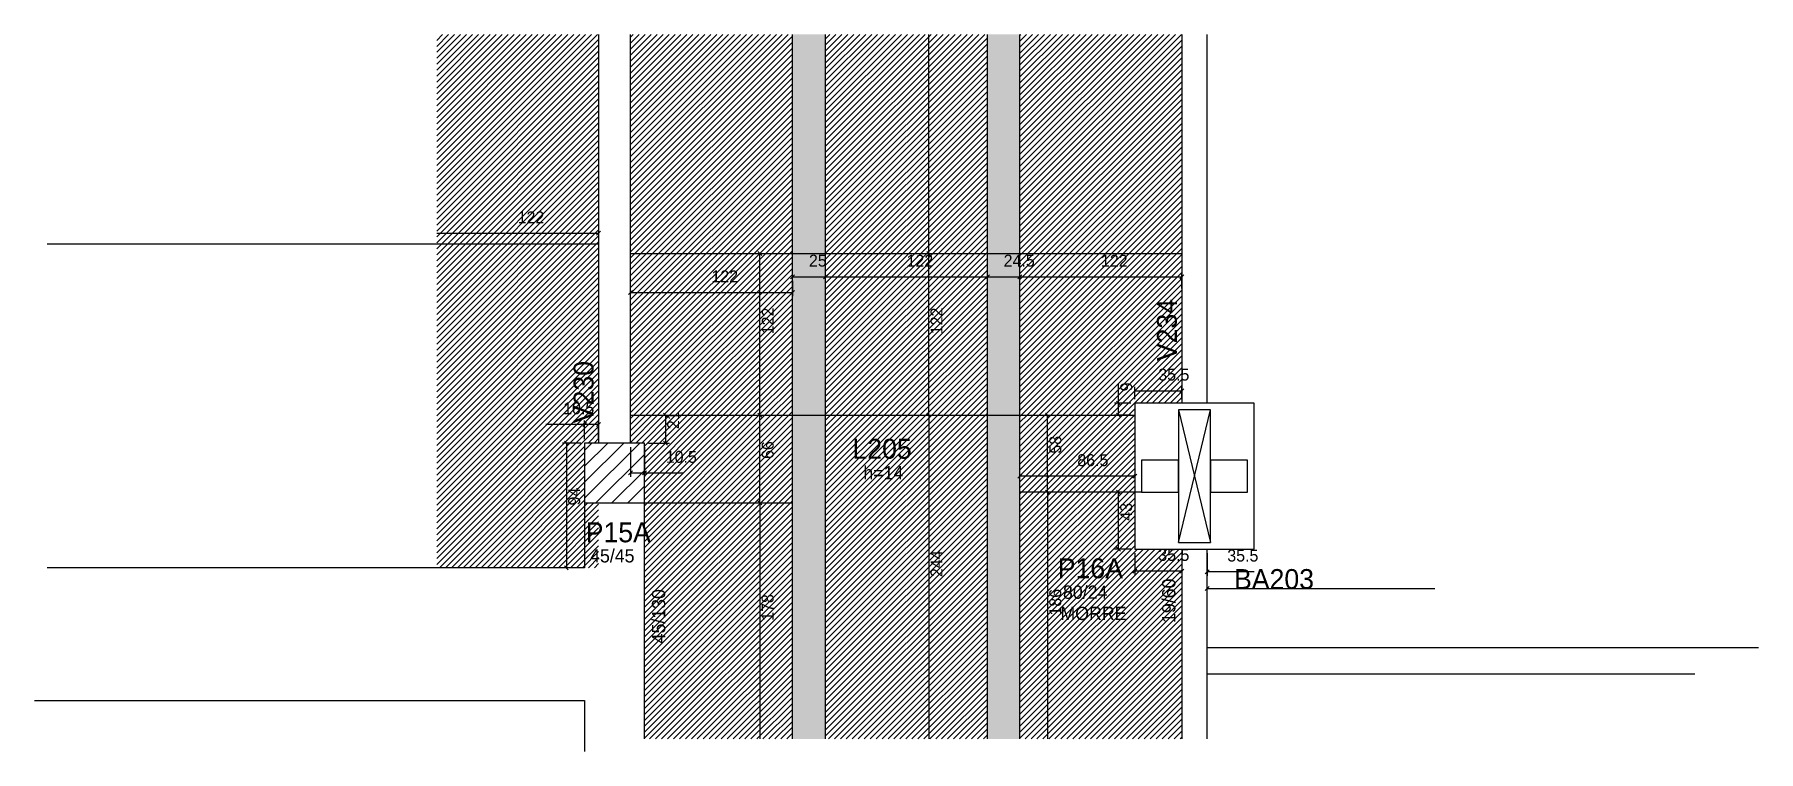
# Model space of a CAD drawing. Header units: metres. Extents: x 4495 to 5794, y 2340 to 2881.
import ezdxf

# ---------------------------------------------------------------- set-up
doc = ezdxf.new("R2010")
doc.units = ezdxf.units.M
for name, color, linetype in [('1', 7, 'Continuous'), ('3', 7, 'Continuous'), ('4', 7, 'Continuous'), ('7', 7, 'Continuous'), ('Hachura', 7, 'Continuous'), ('Painéis', 7, 'Continuous'), ('REAPROVEITAMENTO', 7, 'Continuous')]:
    doc.layers.add(name, color=color, linetype=linetype)

msp = doc.modelspace()

# ---------------------------------------------------------------- hatches: boundary and pattern name
at = {"layer": 'Hachura'}
h = msp.add_hatch(color=7, dxfattribs=at)
h.dxf.hatch_style = 1
h.paths.add_polyline_path([(5090.9, 2349.6), (5065.9, 2349.6), (5065.9, 2880.6), (5090.9, 2880.6), (5090.9, 2349.6)])
h = msp.add_hatch(color=7, dxfattribs=at)
h.dxf.hatch_style = 1
h.paths.add_polyline_path([(5237.4, 2349.6), (5212.9, 2349.6), (5212.9, 2880.6), (5237.4, 2880.6), (5237.4, 2349.6)])
at = {"layer": 'REAPROVEITAMENTO'}
h = msp.add_hatch(dxfattribs=at)
h.set_pattern_fill('ANSI31')
h.paths.add_polyline_path([(4909.4, 2572.6), (4919.9, 2572.6), (4919.9, 2880.6), (4797.9, 2880.6), (4797.9, 2478.6), (4919.9, 2478.6), (4919.9, 2527.6), (4909.4, 2527.6), (4909.4, 2572.6)])
h = msp.add_hatch(dxfattribs=at)
h.set_pattern_fill('ANSI31')
h.paths.add_polyline_path([(5237.4, 2880.6), (5237.4, 2593.6), (5323.9, 2593.6), (5323.9, 2602.6), (5359.4, 2602.6), (5359.4, 2880.6), (5237.4, 2880.6)])
h.paths.add_polyline_path([(5065.9, 2593.6), (5065.9, 2880.6), (4943.9, 2880.6), (4943.9, 2593.6), (5065.9, 2593.6)])
h.paths.add_polyline_path([(5090.9, 2880.6), (5090.9, 2593.6), (5212.9, 2593.6), (5212.9, 2880.6), (5090.9, 2880.6)])
h = msp.add_hatch(dxfattribs=at)
h.set_pattern_fill('ANSI31')
h.paths.add_polyline_path([(4954.4, 2527.6), (4954.4, 2349.6), (5065.9, 2349.6), (5065.9, 2593.6), (4943.9, 2593.6), (4943.9, 2572.6), (4954.4, 2572.6), (4954.4, 2527.6)])
h = msp.add_hatch(dxfattribs=at)
h.set_pattern_fill('ANSI31')
h.paths.add_polyline_path([(5212.9, 2593.6), (5090.9, 2593.6), (5090.9, 2349.6), (5212.9, 2349.6), (5212.9, 2593.6)])
h = msp.add_hatch(dxfattribs=at)
h.set_pattern_fill('ANSI31')
h.paths.add_polyline_path([(5323.9, 2492.6), (5323.9, 2593.6), (5237.4, 2593.6), (5237.4, 2349.6), (5359.4, 2349.6), (5359.4, 2492.6), (5323.9, 2492.6)])

# ---------------------------------------------------------------- linework, layer by layer
at = {"layer": '1', "color": 1, "lineweight": 25}
for p, q in [((5356.9, 2597.6), (5380.9, 2497.6)), ((5356.9, 2497.6), (5380.9, 2597.6))]:
    msp.add_line(p, q, dxfattribs=at)
at = {"layer": '3', "color": 3, "lineweight": 25}
for p, q in [((4909.4, 2531), (4950.9, 2572.6)), ((4909.4, 2543.1), (4938.9, 2572.6)), ((4909.4, 2555.1), (4926.9, 2572.6)), ((4909.4, 2567.1), (4914.8, 2572.6)), ((4917.9, 2527.6), (4954.4, 2564)), ((4929.9, 2527.6), (4954.4, 2552)), ((4942, 2527.6), (4954.4, 2540)), ((4954, 2527.6), (4954.4, 2528))]:
    msp.add_line(p, q, dxfattribs=at)
for points in [[(4919.9, 2880.6), (4919.9, 2572.6)], [(4943.9, 2572.6), (4943.9, 2880.6)], [(5359.4, 2880.6), (5359.4, 2602.6)], [(5378.4, 2602.6), (5378.4, 2880.6)], [(5323.9, 2492.6), (5413.9, 2492.6), (5413.9, 2602.6), (5323.9, 2602.6), (5323.9, 2492.6)], [(4909.4, 2527.6), (4909.4, 2478.6)], [(4954.4, 2428.6), (4954.4, 2527.6)], [(5359.4, 2492.6), (5359.4, 2349.6)], [(5378.4, 2349.6), (5378.4, 2492.6)], [(4909.4, 2478.6), (4504.4, 2478.6)], [(4954.4, 2349.6), (4954.4, 2428.6)], [(4494.9, 2378.6), (4909.4, 2378.6)], [(4909.4, 2378.6), (4909.4, 2340.1)]]:
    msp.add_lwpolyline(points, dxfattribs=at)
at = {"layer": '7', "color": 7, "lineweight": 25}
for points in [[(5356.9, 2497.6), (5380.9, 2497.6), (5380.9, 2597.6), (5356.9, 2597.6), (5356.9, 2497.6)], [(4909.4, 2527.6), (4954.4, 2527.6), (4954.4, 2572.6), (4909.4, 2572.6), (4909.4, 2527.6)], [(5356.9, 2559.6), (5328.9, 2559.6), (5328.9, 2535.6), (5356.9, 2535.6), (5356.9, 2559.6)], [(5408.9, 2559.6), (5380.9, 2559.6), (5380.9, 2535.6), (5408.9, 2535.6), (5408.9, 2559.6)]]:
    msp.add_lwpolyline(points, dxfattribs=at)
at = {"layer": 'Painéis', "color": 200, "lineweight": 25}
for p, q in [((5065.9, 2349.6), (5065.9, 2880.6)), ((5090.9, 2349.6), (5090.9, 2880.6)), ((5212.9, 2349.6), (5212.9, 2880.6)), ((5237.4, 2349.6), (5237.4, 2880.6)), ((4919.9, 2722.6), (4504.4, 2722.6)), ((4943.9, 2715.6), (5359.4, 2715.6)), ((4943.9, 2593.6), (5323.9, 2593.6)), ((5328.9, 2535.6), (5237.4, 2535.6)), ((4954.4, 2527.6), (5065.9, 2527.6)), ((5378.4, 2418.6), (5793.9, 2418.6)), ((5378.4, 2398.6), (5745.9, 2398.6))]:
    msp.add_line(p, q, dxfattribs=at)
at = {"layer": 'Painéis', "color": 4, "lineweight": 25}
for p, q in [((5168.6, 2715.6), (5168.6, 2880.6)), ((4797.9, 2730.7), (4919.9, 2730.7)), ((4919.9, 2740.2), (4919.9, 2727.7)), ((5041.4, 2593.6), (5041.4, 2715.6)), ((5164, 2715.6), (5171.6, 2715.6)), ((5168.6, 2593.6), (5168.6, 2715.6)), ((5065.9, 2698), (5090.9, 2698)), ((5065.9, 2695), (5065.9, 2683.2)), ((5090.9, 2698), (5212.9, 2698)), ((5212.9, 2698), (5237.4, 2698)), ((5237.4, 2698), (5359.4, 2698)), ((5359.4, 2689.2), (5359.4, 2701)), ((4943.9, 2686.2), (5065.9, 2686.2)), ((5311.6, 2602.6), (5311.6, 2617.6)), ((5323.9, 2605.6), (5323.9, 2615)), ((5323.9, 2612), (5359.4, 2612)), ((5359.4, 2605.6), (5359.4, 2615)), ((5320.9, 2602.6), (5308.6, 2602.6)), ((5311.6, 2593.6), (5311.6, 2602.6)), ((4909.4, 2586.7), (4880.1, 2586.7)), ((4909.4, 2575.6), (4909.4, 2589.7)), ((4919.9, 2586.7), (4909.4, 2586.7)), ((4919.9, 2575.6), (4919.9, 2589.7)), ((4946.9, 2593.6), (4973.2, 2593.6)), ((4970.2, 2593.6), (4970.2, 2572.6)), ((5041.4, 2527.6), (5041.4, 2593.6)), ((5168.6, 2593.6), (5168.6, 2349.6)), ((5258.1, 2535.6), (5258.1, 2593.6)), ((5320.9, 2593.6), (5308.6, 2593.6)), ((4906.4, 2572.6), (4892.6, 2572.6)), ((4895.6, 2572.6), (4895.6, 2478.6)), ((4957.4, 2572.6), (4973.2, 2572.6)), ((4943.9, 2569.6), (4943.9, 2547.1)), ((4954.4, 2569.6), (4954.4, 2547.1)), ((4943.9, 2550.1), (4954.4, 2550.1)), ((4954.4, 2550.1), (4983.6, 2550.1)), ((5323.9, 2547.6), (5237.4, 2547.6)), ((5258.1, 2535.6), (5258.1, 2349.6)), ((5320.9, 2535.6), (5308.6, 2535.6)), ((5311.6, 2492.6), (5311.6, 2535.6)), ((5041.4, 2527.6), (5041.4, 2349.6)), ((5320.9, 2492.6), (5308.6, 2492.6)), ((5323.9, 2489.6), (5323.9, 2473.1)), ((5359.4, 2489.6), (5359.4, 2473.1)), ((5378.4, 2489.6), (5378.4, 2472.6)), ((4906.4, 2478.6), (4892.6, 2478.6)), ((5359.4, 2476.1), (5323.9, 2476.1)), ((5413.9, 2475.6), (5378.4, 2475.6)), ((5378.4, 2462.9), (5549.9, 2462.9))]:
    msp.add_line(p, q, dxfattribs=at)
at = {"layer": 'Painéis', "color": 0, "lineweight": 25}
for p, q in [((4918.4, 2729.2), (4921.4, 2732.2)), ((5042.9, 2714.1), (5039.9, 2717.1)), ((5170.1, 2714.1), (5167.1, 2717.1)), ((5167.1, 2717.1), (5170.1, 2714.1)), ((5067.4, 2699.5), (5064.4, 2696.5)), ((5089.4, 2696.5), (5092.4, 2699.5)), ((5092.4, 2699.5), (5089.4, 2696.5)), ((5211.4, 2696.5), (5214.4, 2699.5)), ((5214.4, 2699.5), (5211.4, 2696.5)), ((5235.9, 2696.5), (5238.9, 2699.5)), ((5238.9, 2699.5), (5235.9, 2696.5)), ((5357.9, 2696.5), (5360.9, 2699.5)), ((4945.4, 2687.7), (4942.4, 2684.7)), ((5064.4, 2684.7), (5067.4, 2687.7)), ((5325.4, 2613.5), (5322.4, 2610.5)), ((5357.9, 2610.5), (5360.9, 2613.5)), ((5313.1, 2601.1), (5310.1, 2604.1)), ((4910.9, 2588.2), (4907.9, 2585.2)), ((4918.4, 2585.2), (4921.4, 2588.2)), ((4971.7, 2592.1), (4968.7, 2595.1)), ((5039.9, 2595.1), (5042.9, 2592.1)), ((5042.9, 2592.1), (5039.9, 2595.1)), ((5167.1, 2595.1), (5170.1, 2592.1)), ((5170.1, 2592.1), (5167.1, 2595.1)), ((5259.6, 2592.1), (5256.6, 2595.1)), ((5310.1, 2595.1), (5313.1, 2592.1)), ((4897.1, 2571.1), (4894.1, 2574.1)), ((4968.7, 2574.1), (4971.7, 2571.1)), ((4945.4, 2551.6), (4942.4, 2548.6)), ((4952.9, 2548.6), (4955.9, 2551.6)), ((5238.9, 2549.1), (5235.9, 2546.1)), ((5322.4, 2546.1), (5325.4, 2549.1)), ((5259.6, 2534.1), (5256.6, 2537.1)), ((5256.6, 2537.1), (5259.6, 2534.1)), ((5313.1, 2534.1), (5310.1, 2537.1)), ((5042.9, 2526.1), (5039.9, 2529.1)), ((5039.9, 2529.1), (5042.9, 2526.1)), ((5310.1, 2494.1), (5313.1, 2491.1)), ((4894.1, 2480.1), (4897.1, 2477.1)), ((5325.4, 2477.6), (5322.4, 2474.6)), ((5357.9, 2474.6), (5360.9, 2477.6)), ((5379.9, 2477.1), (5376.9, 2474.1)), ((5379.9, 2464.4), (5376.9, 2461.4))]:
    msp.add_line(p, q, dxfattribs=at)

# ---------------------------------------------------------------- texts
at = {"layer": '3', "color": 3, "lineweight": 25}
for s, p in [('h=14', (5119.4, 2545.2)), ('45/45', (4913.5, 2482.6)), ('80/24', (5269.8, 2455.2)), ('MORRE', (5267.9, 2439.2))]:
    msp.add_text(s, height=10, dxfattribs=at).set_placement(p)
for s, p in [('19/60', (5354.5, 2437)), ('45/130', (4970.1, 2421.6))]:
    msp.add_text(s, height=10, rotation=90, dxfattribs=at).set_placement(p)
at = {"layer": '4', "color": 4, "lineweight": 25}
for s, p in [('V234', (5355.6, 2634.4)), ('V230', (4916.1, 2587.6))]:
    msp.add_text(s, height=15, rotation=90, dxfattribs=at).set_placement(p)
for s, p in [('L205', (5111.2, 2560.8)), ('P15A', (4910.2, 2497.8)), ('P16A', (5265.9, 2470.7)), ('BA203', (5398.7, 2462.6))]:
    msp.add_text(s, height=15, dxfattribs=at).set_placement(p)
at = {"layer": 'Painéis', "color": 240, "lineweight": 25}
for s, p in [('122', (4858.9, 2738.2)), ('122', (5004.9, 2693.7)), ('25', (5078.4, 2705.6)), ('122', (5151.9, 2705.5)), ('24.5', (5225.1, 2705.6)), ('122', (5298.4, 2705.5)), ('35.5', (5341.6, 2619.7)), ('10.5', (4893.2, 2594.3)), ('10.5', (4970.5, 2557.7)), ('86.5', (5280.6, 2555.2)), ('35.5', (5341.6, 2483.8)), ('35.5', (5393.6, 2483.3))]:
    msp.add_text(s, height=9, dxfattribs=at).set_placement(p)
for s, p in [('122', (5051.9, 2654.6)), ('122', (5179, 2654.6)), ('9', (5322, 2611.6)), ('21', (4980.6, 2583.1)), ('66', (5051.8, 2560.6)), ('58', (5268.5, 2564.6)), ('94', (4906, 2525.6)), ('43', (5321.9, 2514.1)), ('244', (5179, 2471.6)), ('178', (5051.8, 2438.6)), ('186', (5268.5, 2442.6))]:
    msp.add_text(s, height=9, rotation=90, dxfattribs=at).set_placement(p)

doc.saveas('drawing.dxf')
